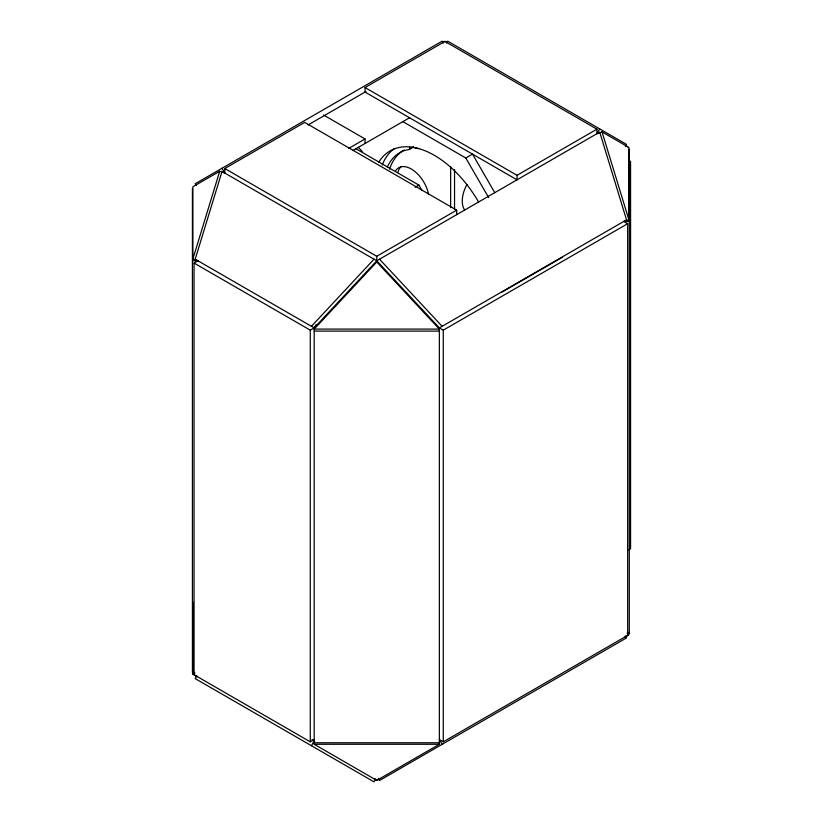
<?xml version="1.0" encoding="UTF-8"?>
<svg xmlns="http://www.w3.org/2000/svg" width="823" height="823" viewBox="0 0 823 823"><rect width="100%" height="100%" fill="white"/><g stroke="black" fill="none" stroke-linecap="round" stroke-linejoin="round"><path stroke-width="1.23" d="M314.191 739.568L310.281 741.832L194.053 674.726L194.053 263.062L197.962 260.798L192.87 259.039L219.69 171.287L224.782 173.046L224.782 168.53L304.685 122.401L456.683 210.153L456.683 214.669M446.601 43.063L447.712 41.15L626.529 144.385L625.418 146.309M442.126 744.362L439.359 739.568L443.268 741.832L627.671 635.366L627.671 223.702L443.268 330.167L439.359 327.904L626.529 219.844L599.7 132.092L376.769 260.798L314.191 327.904L195.195 259.204L222.015 171.451L376.769 260.798L439.359 327.904L439.359 744.27L376.769 780.41L314.191 744.27L314.191 327.904L316.104 324.591M196.851 675.734L195.195 678.615L374.002 781.85L375.669 778.98M627.671 223.702L623.762 221.449L628.854 219.679L628.854 147.41L602.025 131.927L596.932 133.696L599.7 128.902M311.423 745.72L314.191 740.926M311.423 326.309L374.002 259.204M376.769 261.981L314.191 329.087L439.359 329.087L376.769 261.981L376.769 256.282L224.782 168.53M219.69 171.287L192.87 186.77L192.87 259.039M442.753 42.508L444.945 41.232L447.146 42.508M365.042 87.557L517.029 175.309L517.029 179.826L365.042 92.073L365.042 87.557L444.945 41.428L596.932 129.18L596.932 133.696M307.977 125.014L365.998 91.518M348.582 148.469L365.042 138.964L365.042 143.48M352.872 150.506L409.556 117.771M387.345 167.028A82.187 47.446 60 0 1 403.681 150.732L409.556 149.374L413.465 147.111L409.936 147.924M415.039 187.305L418.866 185.093L422.045 190.607M402.848 121.65L465.808 157.995L472.515 154.127L494.767 192.675M376.769 256.282L456.683 210.153M517.029 175.309L596.932 129.18M194.053 263.062L310.281 330.167L314.191 327.904M628.782 162.213L630.572 161.174L630.572 548.756L628.782 549.785M501.886 292.165L562.232 257.332M378.991 778.939L376.769 780.225L374.558 778.939M624.564 637.352L628.854 634.872L628.854 632.331M192.87 601.963L192.87 674.232L194.907 673.523M623.762 221.449L629.286 221.449M192.428 260.798L197.962 260.798M314.191 331.103L439.359 331.103M627.075 633.103L629.286 633.103L629.286 149.179M194.639 672.463L192.428 672.463L192.428 188.539M314.191 742.768L439.359 742.768M314.191 744.27L439.359 744.27M625.459 145.64L627.671 146.916M323.604 115.045L365.042 138.964M355.917 148.747L418.866 185.093M311.979 739.651L314.643 741.194M192.87 674.232L197.16 676.712M358.334 147.348L362.243 151.483M379.537 259.204L442.126 326.309M443.288 43.063L442.177 41.15L195.195 183.745L196.296 185.659M465.808 157.995L488.697 197.654M625.418 635.984L626.529 637.897L379.537 780.492L378.436 778.579M222.015 168.262L224.782 173.046M602.025 131.927L628.854 219.679M454.543 169.487L454.543 209.207M450.634 166.627L450.634 207.612M443.268 330.167L443.268 741.832M409.556 146.844L409.556 149.374M310.281 330.167L310.281 741.832M397.931 172.244A25.287 14.598 60 0 1 400.966 166.74M395.77 170.515A25.287 14.598 60 0 1 413.516 170.433A25.287 14.598 60 0 1 428.567 194.105M419.03 148.603A25.287 14.598 60 0 1 413.434 147.235M464.666 210.009A25.287 14.598 -60 0 1 466.97 184.393M389.526 169.26A82.187 47.446 60 0 1 404.371 149.981M378.817 162.152A88.503 51.098 60 0 1 478.585 202.026M382.222 165.032A88.503 51.098 60 0 1 394.371 148.603"/></g></svg>
